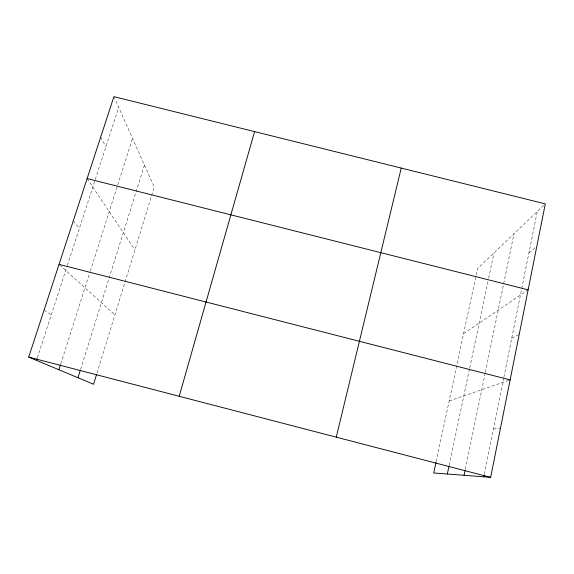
<?xml version="1.0" encoding="UTF-8"?>
<svg xmlns="http://www.w3.org/2000/svg" width="574" height="574" viewBox="0 0 574 574"><rect width="100%" height="100%" fill="white"/><g stroke="black" fill="none" stroke-linecap="round" stroke-linejoin="round"><path stroke-width="0.43" stroke-dasharray="2.87 2.15" d="M484.298 474.217L503.671 378.108M503.85 377.24L537.25 211.569M465.32 469.245L485.188 373.107M485.367 372.232L513.988 233.783M449.177 465.241L469.532 368.773M469.719 367.898L487.943 281.547M488.675 278.074L493.992 252.876M436.125 461.711L477.561 268.567L545.3 203.878M96.963 373.157L154.263 187.124L114.255 97.408M80.611 369.312L135.816 192.692M136.081 191.859L144.44 165.104M60.779 363.83L90.032 271.904M90.297 271.064L132.522 138.37M37.324 357.839L67.093 266.192M67.366 265.353L118.696 107.36M528.927 252.847L536.812 246.354M463.598 333.623L528.123 289.827M511.707 338.244L519.233 334.333M449.148 400.989L509.31 380.189M493.403 429.058L500.506 428.017M44.054 310.161L51.287 314.853M59.646 264.915L114.915 314.882M73.242 220.968L79.413 228.265M87.112 178.571L134.926 249.905M100.665 137.143L105.889 146.765"/><path stroke-width="0.86" d="M435.939 462.579L433.714 472.954L490.648 477.353L545.3 203.878L113.917 96.647L28.7 357.1L93.548 384.257L96.439 374.865M483.774 476.822L484.119 475.085M464.065 475.301L465.141 470.106M447.333 474.002L448.997 466.117M336.256 437.166L401.248 168.067M179.203 396.282L254.583 131.611M77.978 377.735L80.346 370.158M58.892 369.742L60.507 364.677M36.499 360.364L37.045 358.678M87.112 178.571L528.123 289.827M59.043 264.37L510.128 379.902M28.7 357.1L490.648 477.353"/></g></svg>
